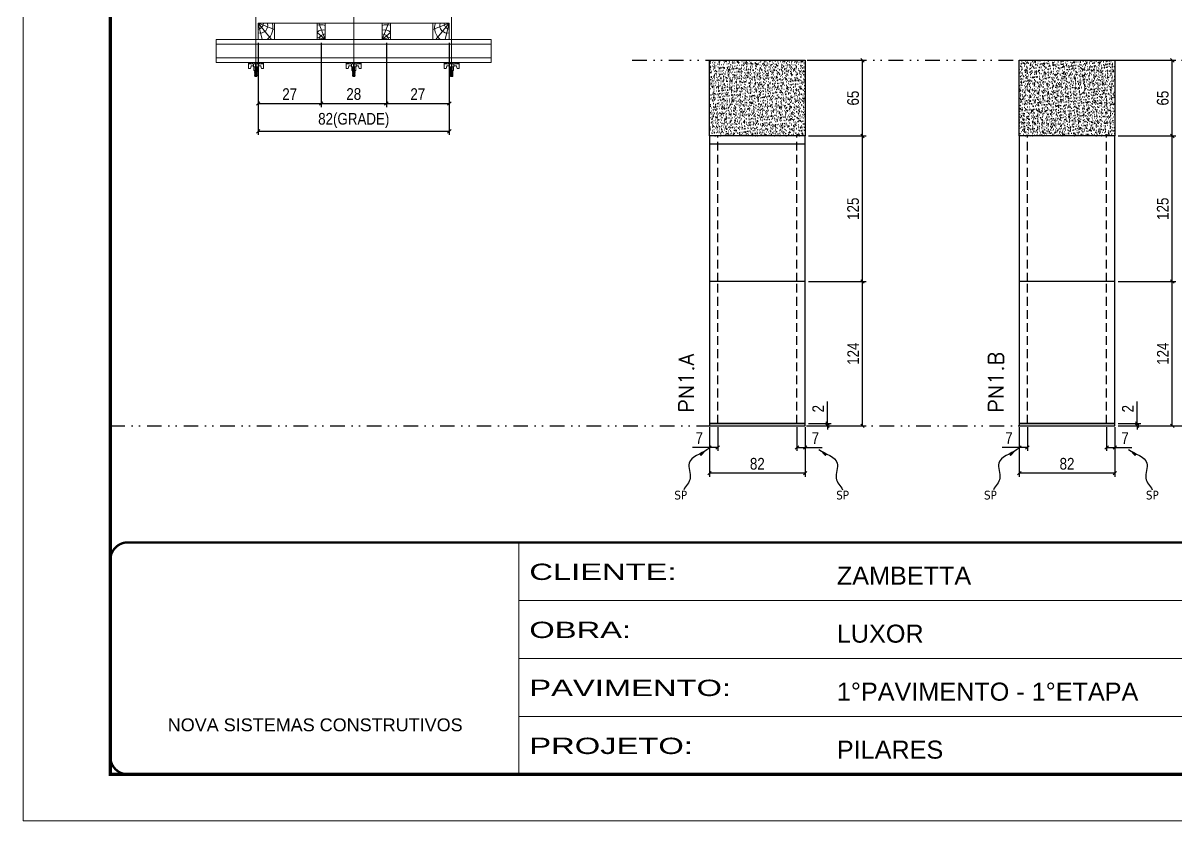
# Model space of a CAD drawing. Extents: x 14400 to 24104, y -21631 to 6985.
# Drawn here: x 15998 to 16988, y -6700 to -6014 of the extents above; entities that cross this region are included whole.
import ezdxf

# ---------------------------------------------------------------- set-up
doc = ezdxf.new("R2010")
doc.units = 0
for name, pattern in [('CONTINUO', [0]), ('DASHED', [0.75, 0.5, -0.25]), ('DIVIDE2', [0.625, 0.25, -0.125, 0, -0.125, 0, -0.125]), ('HIDDEN', [0.375, 0.25, -0.125])]:
    doc.linetypes.add(name, pattern=pattern)
for name, color, linetype in [('COTA', 241, 'Continuous'), ('MEIO_PONT', 93, 'Continuous'), ('Nível', 160, 'Continuous'), ('Painéis', 200, 'Continuous'), ('SARR_2.2x7', 40, 'Continuous'), ('texto', 7, 'Continuous')]:
    doc.layers.add(name, color=color, linetype=linetype)
for name, color, linetype, lineweight in [('Folhas', 255, 'Continuous', 9), ('Hachura', 251, 'Continuous', 9), ('Madeira', 126, 'Continuous', 18), ('Perfil Metálico', 224, 'Continuous', 18), ('SARRAFO DE PRESSAO', 251, 'DASHED', 9), ('Texto Seção', 7, 'Continuous', 15)]:
    doc.layers.add(name, color=color, linetype=linetype, lineweight=lineweight)
doc.styles.add('ARIAL', font='arial.ttf')
doc.styles.add('COTA TECNICA', font='techl___.ttf', dxfattribs={"height": 10})
doc.styles.add('COTA TECNICA 2X', font='techl___.ttf', dxfattribs={"height": 10})
doc.styles.add('COTA TECNICA-50', font='techl___.ttf', dxfattribs={"height": 10})
doc.styles.add('REGUA-120', font='ROMANS.shx', dxfattribs={"height": 15})
doc.styles.get("Standard").update_dxf_attribs({"font": 'arial.ttf'})
doc.styles.add('Tecnologia', font='')
doc.styles.get('Tecnologia').set_extended_font_data('Forgotten Futurist')
doc.dimstyles.new('COTA PAINEL-50', dxfattribs={"dimtxt": 10, "dimasz": 3, "dimexe": 3, "dimexo": 3, "dimgap": 3, "dimtad": 1, "dimdec": 1, "dimzin": 12, "dimdsep": 46, "dimtxsty": 'COTA TECNICA-50', "dimblk1": 'OBLIQUE', "dimblk2": 'OBLIQUE', "dimsah": 1, "dimcen": 0.9, "dimclrd": 4, "dimclre": 4, "dimclrt": 240, "dimadec": 1, "dimazin": 3, "dimtfac": 1, "dimtdec": 1, "dimtmove": 0, "dimatfit": 3, "dimfxl": 1, "dimtolj": 1, "dimtzin": 12, "dimarcsym": 0})
doc.dimstyles.new('PAINEL', dxfattribs={"dimtxt": 10, "dimasz": 3, "dimexe": 3, "dimexo": 3, "dimgap": 3, "dimtad": 1, "dimdec": 1, "dimzin": 12, "dimdsep": 46, "dimtxsty": 'COTA TECNICA', "dimblk1": 'OBLIQUE', "dimblk2": 'OBLIQUE', "dimsah": 1, "dimcen": 0.9, "dimclrd": 4, "dimclre": 4, "dimclrt": 240, "dimadec": 1, "dimazin": 3, "dimtfac": 1, "dimtdec": 1, "dimtmove": 0, "dimatfit": 3, "dimfxl": 1, "dimtolj": 1, "dimtzin": 12, "dimarcsym": 0})
doc.dimstyles.new('SECAO PILAR', dxfattribs={"dimtxt": 10, "dimasz": 3, "dimexe": 3, "dimexo": 3, "dimgap": 3, "dimtad": 1, "dimdec": 1, "dimlfac": 0.5, "dimzin": 12, "dimdsep": 46, "dimtxsty": 'COTA TECNICA 2X', "dimblk1": 'OBLIQUE', "dimblk2": 'OBLIQUE', "dimsah": 1, "dimcen": 0.9, "dimclrd": 256, "dimclre": 256, "dimclrt": 256, "dimadec": 1, "dimazin": 3, "dimtfac": 1, "dimtdec": 1, "dimtmove": 0, "dimatfit": 3, "dimfxl": 1, "dimtolj": 1, "dimtzin": 12, "dimarcsym": 0})
doc.dimstyles.get("Standard").update_dxf_attribs({"dimtxt": 0.18, "dimasz": 0.18, "dimexe": 0.18, "dimexo": 0.0625, "dimgap": 0.09, "dimtad": 0, "dimtih": 1, "dimtoh": 1, "dimdec": 4, "dimzin": 0, "dimdsep": 46, "dimtxsty": 'Standard', "dimcen": 0.09, "dimadec": 0, "dimazin": 0, "dimtfac": 1, "dimtdec": 4, "dimtofl": 0, "dimtmove": 0, "dimatfit": 3, "dimfxl": 1, "dimtolj": 1, "dimtzin": 0, "dimarcsym": 0})

# ---------------------------------------------------------------- blocks, each defined once
blk = doc.blocks.new('9999999999')
at = {"color": 30, "linetype": 'CONTINUO'}
for p, q in [((98564.56, 34230.21), (98564.56, 34429.45)), ((98564.56, 34379.64), (99583.98, 34379.64)), ((98564.56, 34329.83), (99487.98, 34329.83)), ((98564.56, 34280.02), (99487.98, 34280.02))]:
    blk.add_line(p, q, dxfattribs=at)
at = {"color": 30, "linetype": 'CONTINUO', "const_width": 2}
blk.add_lwpolyline([(99583.98, 34230.21), (99583.98, 34414.45, 0.414214), (99568.98, 34429.45), (98228.98, 34429.45, 0.414214), (98213.98, 34414.45), (98213.98, 34245.21, 0.414214), (98228.98, 34230.21), (99583.98, 34230.21)], format="xyb", dxfattribs=at)
at = {"layer": 'Folhas'}
blk.add_lwpolyline([(98138.98, 34190.21), (99623.98, 34190.21), (99623.98, 35240.21), (98138.98, 35240.21)], close=True, dxfattribs=at)
at = {"layer": 'Folhas', "color": 30, "const_width": 3}
blk.add_lwpolyline([(98213.98, 34230.21), (99583.98, 34230.21), (99583.98, 35200.21), (98213.98, 35200.21)], close=True, dxfattribs=at)
at = {"color": 7, "linetype": 'Continuous', "ltscale": 5, "style": 'ARIAL'}
for s, height, p in [('ZAMBETTA', 15.483, (98837.68, 34393.13)), ('LUXOR', 15.483, (98837.68, 34343.32)), ('1°PAVIMENTO - 1°ETAPA', 15.4829, (98837.68, 34293.51)), ('NOVA SISTEMAS CONSTRUTIVOS', 11.0592, (98263.19, 34267.21)), ('PILARES', 15.483, (98837.68, 34243.7))]:
    blk.add_text(s, height=height, dxfattribs=at).set_placement(p)
at = {"layer": 'Folhas', "color": 7, "style": 'Tecnologia', "width": 1.5}
for s, p in [('CLIENTE:', (98573.65, 34397.17)), ('OBRA:', (98573.65, 34347.31)), ('PAVIMENTO:', (98573.65, 34297.5)), ('PROJETO:', (98573.65, 34247.69))]:
    blk.add_text(s, height=14, dxfattribs=at).set_placement(p)
blk = doc.blocks.new('_Oblique')
at = {"color": 0, "linetype": 'ByBlock', "lineweight": -2}
blk.add_line((-0.5, -0.5), (0.5, 0.5), dxfattribs=at)
blk = doc.blocks.new('*D2242')
at = {"layer": 'COTA', "lineweight": -2, "transparency": 16777216}
for p, q in [((16200.39, -6031.36), (16200.39, -6110.31)), ((16364.39, -6031.36), (16364.39, -6110.31)), ((16200.39, -6107.31), (16364.39, -6107.31))]:
    blk.add_line(p, q, dxfattribs=at)
at = {"layer": 'Defpoints', "color": 0, "transparency": 16777216}
for p in [(16200.39, -6028.36), (16364.39, -6028.36), (16364.39, -6107.31)]:
    blk.add_point(p, dxfattribs=at)
at = {"layer": 'COTA', "lineweight": -2, "transparency": 16777216, "xscale": 3, "yscale": 3, "zscale": 3, "rotation": 180}
blk.add_blockref('_Oblique', (16200.39, -6107.31), dxfattribs=at)
at = {"layer": 'COTA', "lineweight": -2, "transparency": 16777216, "xscale": 3, "yscale": 3, "zscale": 3}
blk.add_blockref('_Oblique', (16364.39, -6107.31), dxfattribs=at)
at = {"layer": 'COTA', "transparency": 16777216, "insert": (16282.39, -6098.09), "char_height": 10, "attachment_point": 5, "style": 'COTA TECNICA 2X'}
blk.add_mtext('\\A1;82(GRADE)', dxfattribs=at)
blk = doc.blocks.new('*D2243')
at = {"layer": 'COTA', "lineweight": -2, "transparency": 16777216}
for p, q in [((16310.39, -6031.36), (16310.39, -6086.46)), ((16364.39, -6031.36), (16364.39, -6086.46)), ((16310.39, -6083.46), (16364.39, -6083.46))]:
    blk.add_line(p, q, dxfattribs=at)
at = {"layer": 'Defpoints', "color": 0, "transparency": 16777216}
for p in [(16310.39, -6028.36), (16364.39, -6028.36), (16364.39, -6083.46)]:
    blk.add_point(p, dxfattribs=at)
at = {"layer": 'COTA', "lineweight": -2, "transparency": 16777216, "xscale": 3, "yscale": 3, "zscale": 3, "rotation": 180}
blk.add_blockref('_Oblique', (16310.39, -6083.46), dxfattribs=at)
at = {"layer": 'COTA', "lineweight": -2, "transparency": 16777216, "xscale": 3, "yscale": 3, "zscale": 3}
blk.add_blockref('_Oblique', (16364.39, -6083.46), dxfattribs=at)
at = {"layer": 'COTA', "transparency": 16777216, "insert": (16337.39, -6075.39), "char_height": 10, "attachment_point": 5, "style": 'COTA TECNICA 2X'}
blk.add_mtext('\\A1;27', dxfattribs=at)
blk = doc.blocks.new('*D2244')
at = {"layer": 'COTA', "lineweight": -2, "transparency": 16777216}
for p, q in [((16200.39, -6031.36), (16200.39, -6086.46)), ((16254.39, -6031.36), (16254.39, -6086.46)), ((16200.39, -6083.46), (16254.39, -6083.46))]:
    blk.add_line(p, q, dxfattribs=at)
at = {"layer": 'Defpoints', "color": 0, "transparency": 16777216}
for p in [(16200.39, -6028.36), (16254.39, -6028.36), (16254.39, -6083.46)]:
    blk.add_point(p, dxfattribs=at)
at = {"layer": 'COTA', "lineweight": -2, "transparency": 16777216, "xscale": 3, "yscale": 3, "zscale": 3, "rotation": 180}
blk.add_blockref('_Oblique', (16200.39, -6083.46), dxfattribs=at)
at = {"layer": 'COTA', "lineweight": -2, "transparency": 16777216, "xscale": 3, "yscale": 3, "zscale": 3}
blk.add_blockref('_Oblique', (16254.39, -6083.46), dxfattribs=at)
at = {"layer": 'COTA', "transparency": 16777216, "insert": (16227.39, -6075.39), "char_height": 10, "attachment_point": 5, "style": 'COTA TECNICA 2X'}
blk.add_mtext('\\A1;27', dxfattribs=at)
blk = doc.blocks.new('C')
at = {"layer": 'Hachura', "color": 0}
for p, q in [((0, 3.22), (0, -3.22)), ((0.45, 3.22), (0, 3.22)), ((0.46, 3.16), (0, 3.16)), ((0.46, 3.05), (0, 3.05)), ((0.46, 2.88), (0, 2.88)), ((0, 2.75), (0, -1.16)), ((0.46, 2.65), (0, 2.65)), ((0.46, 2.23), (0, 2.23)), ((0.46, 1.51), (0, 1.51)), ((0.39, 0.49), (0.17, 0.49)), ((0.45, -3.23), (0.45, 3.22)), ((0.45, 3.22), (2.58, 3.22)), ((1.74, 0.97), (0.45, 0.97)), ((1.45, 0.1), (0.45, 0.1)), ((1.35, 1.94), (1.35, 0.96)), ((2.58, 2.39), (1.47, 2.09)), ((1.74, -0.97), (1.74, 0.97)), ((1.74, 0.97), (1.74, 0.84)), ((1.74, 0.97), (1.74, 0.84)), ((1.74, 0.84), (3.35, 0.84)), ((3.35, 0.45), (1.74, 0.45)), ((2.58, 3.22), (2.58, 2.39)), ((3.32, 0.84), (3.32, -0.84)), ((3.35, 0.84), (3.35, -0.84)), ((3.68, 0.45), (3.35, 0.45)), ((3.84, -0.52), (3.35, 0.45)), ((3.35, 0.06), (3.67, -0.57)), ((3.68, 0.45), (4.16, -0.52)), ((3.72, 0.5), (4.25, -0.57)), ((4.37, -0.55), (3.83, 0.53)), ((4.15, 0.45), (3.93, 0.45)), ((4.42, -0.52), (3.93, 0.45)), ((4.15, 0.45), (4.26, 0.45)), ((4.26, 0.45), (4.74, -0.52)), ((4.3, 0.5), (4.83, -0.57)), ((4.95, -0.55), (4.41, 0.53)), ((4.51, 0.45), (4.84, 0.45)), ((5, -0.52), (4.51, 0.45)), ((4.84, 0.45), (5.32, -0.52)), ((4.88, 0.5), (5.41, -0.57)), ((5.53, -0.55), (4.99, 0.53)), ((5.58, -0.52), (5.09, 0.45)), ((5.42, 0.45), (5.09, 0.45)), ((5.58, -0.52), (5.09, 0.45)), ((5.42, 0.45), (5.74, -0.19)), ((5.46, 0.5), (5.74, -0.07)), ((5.74, 0.19), (5.57, 0.53)), ((5.74, 0.32), (5.68, 0.45)), ((5.68, 0.45), (5.74, 0.45)), ((5.74, 0.45), (5.9, 0.29)), ((5.74, 0.45), (5.74, -0.52)), ((5.9, -0.36), (5.9, 0.29)), ((0.45, 0), (0, 0)), ((0.46, -1.52), (0, -1.52)), ((0.46, -2.23), (0, -2.23)), ((0.46, -2.65), (0, -2.65)), ((0.46, -2.88), (0, -2.88)), ((0.46, -3.05), (0, -3.05)), ((0.46, -3.16), (0, -3.16)), ((0, -3.22), (2.57, -3.22)), ((0.08, -0.48), (0.29, -0.48)), ((0.29, -0.48), (0.4, -0.48)), ((0.45, 0), (0.45, -0.97)), ((0.45, -0.16), (1.45, -0.16)), ((0.45, -0.65), (0.45, -0.32)), ((0.45, -3.23), (0.45, -0.65)), ((0.45, -0.97), (1.74, -0.97)), ((1.35, -1.94), (1.35, -0.97)), ((2.58, -2.39), (1.47, -2.1)), ((3.35, -0.32), (1.74, -0.32)), ((3.35, -0.84), (1.74, -0.84)), ((2.58, -3.23), (2.58, -2.39)), ((3.35, -0.07), (3.58, -0.52)), ((3.35, -0.52), (3.58, -0.52)), ((3.84, -0.52), (4.16, -0.52)), ((4.42, -0.52), (4.74, -0.52)), ((4.63, -0.52), (4.74, -0.52)), ((5, -0.52), (5.32, -0.52)), ((5.58, -0.52), (5.74, -0.52)), ((5.74, -0.52), (5.9, -0.36)), ((5.74, -0.52), (5.74, -0.52))]:
    blk.add_line(p, q, dxfattribs=at)
for centre, radius, start, end in [((1.52, 1.94), 0.161, 104.7436, 180), ((1.44, -0.03), 0.129, 272.695, 87.305), ((3.81, 0.39), 0.143, 25.5688, 154.4312), ((4.39, 0.39), 0.143, 25.5688, 154.4312), ((4.97, 0.39), 0.143, 25.5688, 154.4312), ((5.55, 0.39), 0.143, 25.5688, 154.4312), ((0.17, -0.37), 0.174, 221.744, 317.8592), ((1.52, -1.94), 0.161, 180, 255.2564), ((3.71, -0.4), 0.174, 222.1408, 318.256), ((4.29, -0.4), 0.174, 222.1408, 318.256), ((4.87, -0.4), 0.174, 222.1408, 318.256), ((5.45, -0.4), 0.174, 222.1408, 318.256), ((5.61, -0.4), 0.174, 317.8592, 318.256)]:
    blk.add_arc(centre, radius, start, end, dxfattribs=at)
blk = doc.blocks.new('PONTALETE')
at = {"layer": 'Madeira'}
for q in [(2.71, 7), (7, 5.76), (7, 1.74)]:
    blk.add_line((0, 0), q, dxfattribs=at)
blk.add_lwpolyline([(0, 0), (7, 0), (7, 7), (0, 7)], close=True, dxfattribs=at)
for centre, radius, start, end in [((2.04, 0.06), 6.23, 37.2818, 109.0913), ((1.09, 0.9), 3.19, 343.603, 109.9847), ((-0.21, -0.78), 3.09, 14.6322, 86.0383)]:
    blk.add_arc(centre, radius, start, end, dxfattribs=at)
blk = doc.blocks.new('MEIO PONTALETE')
at = {"layer": 'Madeira'}
for q in [(2.71, 7), (3.5, 2.88), (3.5, 0.87)]:
    blk.add_line((0, 0), q, dxfattribs=at)
blk.add_lwpolyline([(0, 0), (3.5, 0), (3.5, 7), (0, 7)], close=True, dxfattribs=at)
for centre, radius, start, end in [((2.04, 0.06), 6.23, 76.4499, 109.0913), ((1.09, 0.9), 3.19, 40.9063, 109.9847), ((-0.21, -0.78), 3.09, 14.6322, 86.0383)]:
    blk.add_arc(centre, radius, start, end, dxfattribs=at)
blk = doc.blocks.new('*D2245')
at = {"layer": 'COTA', "lineweight": -2, "transparency": 16777216}
for p, q in [((16254.39, -6031.36), (16254.39, -6086.46)), ((16310.39, -6031.36), (16310.39, -6086.46)), ((16254.39, -6083.46), (16310.39, -6083.46))]:
    blk.add_line(p, q, dxfattribs=at)
at = {"layer": 'Defpoints', "color": 0, "transparency": 16777216}
for p in [(16254.39, -6028.36), (16310.39, -6028.36), (16310.39, -6083.46)]:
    blk.add_point(p, dxfattribs=at)
at = {"layer": 'COTA', "lineweight": -2, "transparency": 16777216, "xscale": 3, "yscale": 3, "zscale": 3, "rotation": 180}
blk.add_blockref('_Oblique', (16254.39, -6083.46), dxfattribs=at)
at = {"layer": 'COTA', "lineweight": -2, "transparency": 16777216, "xscale": 3, "yscale": 3, "zscale": 3}
blk.add_blockref('_Oblique', (16310.39, -6083.46), dxfattribs=at)
at = {"layer": 'COTA', "transparency": 16777216, "insert": (16282.39, -6075.37), "char_height": 10, "attachment_point": 5, "style": 'COTA TECNICA 2X'}
blk.add_mtext('\\A1;28', dxfattribs=at)
blk = doc.blocks.new('*D2249')
at = {"layer": 'COTA', "color": 4, "lineweight": -2, "transparency": 16777216}
for p, q in [((16587.9, -6361.32), (16587.9, -6403.99)), ((16669.9, -6361.32), (16669.9, -6403.99)), ((16669.9, -6400.99), (16587.9, -6400.99))]:
    blk.add_line(p, q, dxfattribs=at)
at = {"layer": 'Defpoints', "color": 0, "transparency": 16777216}
for p in [(16587.9, -6358.32), (16669.9, -6358.32), (16587.9, -6400.99)]:
    blk.add_point(p, dxfattribs=at)
at = {"layer": 'COTA', "color": 4, "lineweight": -2, "transparency": 16777216, "xscale": 3, "yscale": 3, "zscale": 3, "rotation": 180}
blk.add_blockref('_Oblique', (16587.9, -6400.99), dxfattribs=at)
at = {"layer": 'COTA', "color": 4, "lineweight": -2, "transparency": 16777216, "xscale": 3, "yscale": 3, "zscale": 3}
blk.add_blockref('_Oblique', (16669.9, -6400.99), dxfattribs=at)
at = {"layer": 'COTA', "color": 240, "transparency": 16777216, "insert": (16628.9, -6392.9), "char_height": 10, "attachment_point": 5, "style": 'COTA TECNICA'}
blk.add_mtext('\\A1;82', dxfattribs=at)
blk = doc.blocks.new('*D2250')
at = {"layer": 'COTA', "color": 4, "lineweight": -2, "transparency": 16777216}
for p, q in [((16662.9, -6361.32), (16662.9, -6381.83)), ((16669.9, -6363.32), (16669.9, -6381.83)), ((16662.9, -6378.83), (16669.9, -6378.83)), ((16669.9, -6378.83), (16684.63, -6378.83))]:
    blk.add_line(p, q, dxfattribs=at)
at = {"layer": 'Defpoints', "color": 0, "transparency": 16777216}
for p in [(16662.9, -6358.32), (16669.9, -6360.32), (16669.9, -6378.83)]:
    blk.add_point(p, dxfattribs=at)
at = {"layer": 'COTA', "color": 4, "lineweight": -2, "transparency": 16777216, "xscale": 3, "yscale": 3, "zscale": 3, "rotation": 180}
blk.add_blockref('_Oblique', (16662.9, -6378.83), dxfattribs=at)
at = {"layer": 'COTA', "color": 4, "lineweight": -2, "transparency": 16777216, "xscale": 3, "yscale": 3, "zscale": 3}
blk.add_blockref('_Oblique', (16669.9, -6378.83), dxfattribs=at)
at = {"layer": 'COTA', "color": 240, "transparency": 16777216, "insert": (16678.76, -6370.75), "char_height": 10, "attachment_point": 5, "style": 'COTA TECNICA-50'}
blk.add_mtext('\\A1;7', dxfattribs=at)
blk = doc.blocks.new('*D2251')
at = {"layer": 'COTA', "color": 4, "lineweight": -2, "transparency": 16777216}
for p, q in [((16587.9, -6363.32), (16587.9, -6381.83)), ((16594.9, -6361.32), (16594.9, -6381.83)), ((16587.9, -6378.83), (16573.17, -6378.83)), ((16594.9, -6378.83), (16587.9, -6378.83))]:
    blk.add_line(p, q, dxfattribs=at)
at = {"layer": 'Defpoints', "color": 0, "transparency": 16777216}
for p in [(16587.9, -6360.32), (16594.9, -6358.32), (16587.9, -6378.83)]:
    blk.add_point(p, dxfattribs=at)
at = {"layer": 'COTA', "color": 4, "lineweight": -2, "transparency": 16777216, "xscale": 3, "yscale": 3, "zscale": 3, "rotation": 180}
blk.add_blockref('_Oblique', (16587.9, -6378.83), dxfattribs=at)
at = {"layer": 'COTA', "color": 4, "lineweight": -2, "transparency": 16777216, "xscale": 3, "yscale": 3, "zscale": 3}
blk.add_blockref('_Oblique', (16594.9, -6378.83), dxfattribs=at)
at = {"layer": 'COTA', "color": 240, "transparency": 16777216, "insert": (16579.03, -6370.75), "char_height": 10, "attachment_point": 5, "style": 'COTA TECNICA-50'}
blk.add_mtext('\\A1;7', dxfattribs=at)
blk = doc.blocks.new('*D2252')
at = {"layer": 'COTA', "color": 4, "linetype": 'ByBlock', "lineweight": -2, "transparency": 16777216}
for p, q in [((16672.9, -6236.32), (16722.26, -6236.32)), ((16719.26, -6360.32), (16719.26, -6236.32)), ((16672.9, -6360.32), (16722.26, -6360.32))]:
    blk.add_line(p, q, dxfattribs=at)
at = {"layer": 'Defpoints', "color": 0, "linetype": 'ByBlock', "transparency": 16777216}
for p in [(16669.9, -6236.32), (16719.26, -6236.32), (16669.9, -6360.32)]:
    blk.add_point(p, dxfattribs=at)
at = {"layer": 'COTA', "color": 4, "linetype": 'ByBlock', "lineweight": -2, "transparency": 16777216, "xscale": 3, "yscale": 3, "zscale": 3}
for p, rotation in [((16719.26, -6236.32), 90), ((16719.26, -6360.32), 270)]:
    blk.add_blockref('_Oblique', p, dxfattribs=dict(at, rotation=rotation))
at = {"layer": 'COTA', "color": 240, "linetype": 'ByBlock', "transparency": 16777216, "insert": (16711.19, -6298.32), "char_height": 10, "attachment_point": 5, "rotation": 90, "style": 'COTA TECNICA'}
blk.add_mtext('\\A1;124', dxfattribs=at)
blk = doc.blocks.new('*D2253')
at = {"layer": 'COTA', "color": 4, "lineweight": -2, "transparency": 16777216}
for p, q in [((16689.16, -6358.32), (16689.16, -6339.51)), ((16672.9, -6358.32), (16692.16, -6358.32)), ((16672.9, -6360.32), (16692.16, -6360.32)), ((16689.16, -6360.32), (16689.16, -6358.32)), ((16689.16, -6360.32), (16689.16, -6363.32))]:
    blk.add_line(p, q, dxfattribs=at)
at = {"layer": 'Defpoints', "color": 0, "transparency": 16777216}
for p in [(16669.9, -6358.32), (16669.9, -6360.32), (16689.16, -6360.32)]:
    blk.add_point(p, dxfattribs=at)
at = {"layer": 'COTA', "color": 4, "lineweight": -2, "transparency": 16777216, "xscale": 3, "yscale": 3, "zscale": 3}
for p, rotation in [((16689.16, -6358.32), 270), ((16689.16, -6360.32), 90)]:
    blk.add_blockref('_Oblique', p, dxfattribs=dict(at, rotation=rotation))
at = {"layer": 'COTA', "color": 240, "transparency": 16777216, "insert": (16681.16, -6345.57), "char_height": 10, "attachment_point": 5, "rotation": 90, "style": 'COTA TECNICA-50'}
blk.add_mtext('\\A1;2', dxfattribs=at)
blk = doc.blocks.new('*D2254')
at = {"layer": 'COTA', "color": 4, "linetype": 'ByBlock', "lineweight": -2, "transparency": 16777216}
for p, q in [((16672.9, -6236.32), (16722.26, -6236.32)), ((16719.26, -6360.32), (16719.26, -6236.32)), ((16672.9, -6360.32), (16722.26, -6360.32))]:
    blk.add_line(p, q, dxfattribs=at)
at = {"layer": 'Defpoints', "color": 0, "linetype": 'ByBlock', "transparency": 16777216}
for p in [(16669.9, -6236.32), (16719.26, -6236.32), (16669.9, -6360.32)]:
    blk.add_point(p, dxfattribs=at)
at = {"layer": 'COTA', "color": 4, "linetype": 'ByBlock', "lineweight": -2, "transparency": 16777216, "xscale": 3, "yscale": 3, "zscale": 3}
for p, rotation in [((16719.26, -6236.32), 90), ((16719.26, -6360.32), 270)]:
    blk.add_blockref('_Oblique', p, dxfattribs=dict(at, rotation=rotation))
at = {"layer": 'COTA', "color": 240, "linetype": 'ByBlock', "transparency": 16777216, "insert": (16711.19, -6298.32), "char_height": 10, "attachment_point": 5, "rotation": 90, "style": 'COTA TECNICA'}
blk.add_mtext('\\A1;124', dxfattribs=at)
blk = doc.blocks.new('*D2255')
at = {"layer": 'COTA', "color": 4, "lineweight": -2, "transparency": 16777216}
for p, q in [((16672.9, -6111.32), (16722.26, -6111.32)), ((16719.26, -6236.32), (16719.26, -6111.32)), ((16672.9, -6236.32), (16722.26, -6236.32))]:
    blk.add_line(p, q, dxfattribs=at)
at = {"layer": 'Defpoints', "color": 0, "transparency": 16777216}
for p in [(16669.9, -6111.32), (16719.26, -6111.32), (16669.9, -6236.32)]:
    blk.add_point(p, dxfattribs=at)
at = {"layer": 'COTA', "color": 4, "lineweight": -2, "transparency": 16777216, "xscale": 3, "yscale": 3, "zscale": 3}
for p, rotation in [((16719.26, -6111.32), 90), ((16719.26, -6236.32), 270)]:
    blk.add_blockref('_Oblique', p, dxfattribs=dict(at, rotation=rotation))
at = {"layer": 'COTA', "color": 240, "transparency": 16777216, "insert": (16711.15, -6173.82), "char_height": 10, "attachment_point": 5, "rotation": 90, "style": 'COTA TECNICA'}
blk.add_mtext('\\A1;125', dxfattribs=at)
blk = doc.blocks.new('*D2256')
at = {"layer": 'COTA', "color": 4, "lineweight": -2, "transparency": 16777216}
for p, q in [((16672.9, -6046.32), (16722.26, -6046.32)), ((16719.26, -6111.32), (16719.26, -6046.32)), ((16672.9, -6111.32), (16722.26, -6111.32))]:
    blk.add_line(p, q, dxfattribs=at)
at = {"layer": 'Defpoints', "color": 0, "transparency": 16777216}
for p in [(16669.9, -6046.32), (16719.26, -6046.32), (16669.9, -6111.32)]:
    blk.add_point(p, dxfattribs=at)
at = {"layer": 'COTA', "color": 4, "lineweight": -2, "transparency": 16777216, "xscale": 3, "yscale": 3, "zscale": 3}
for p, rotation in [((16719.26, -6046.32), 90), ((16719.26, -6111.32), 270)]:
    blk.add_blockref('_Oblique', p, dxfattribs=dict(at, rotation=rotation))
at = {"layer": 'COTA', "color": 240, "transparency": 16777216, "insert": (16711.15, -6078.82), "char_height": 10, "attachment_point": 5, "rotation": 90, "style": 'COTA TECNICA'}
blk.add_mtext('\\A1;65', dxfattribs=at)
blk = doc.blocks.new('*D2257')
at = {"layer": 'COTA', "color": 4, "lineweight": -2, "transparency": 16777216}
for p, q in [((16853.78, -6361.32), (16853.78, -6403.99)), ((16935.78, -6361.32), (16935.78, -6403.99)), ((16935.78, -6400.99), (16853.78, -6400.99))]:
    blk.add_line(p, q, dxfattribs=at)
at = {"layer": 'Defpoints', "color": 0, "transparency": 16777216}
for p in [(16853.78, -6358.32), (16935.78, -6358.32), (16853.78, -6400.99)]:
    blk.add_point(p, dxfattribs=at)
at = {"layer": 'COTA', "color": 4, "lineweight": -2, "transparency": 16777216, "xscale": 3, "yscale": 3, "zscale": 3, "rotation": 180}
blk.add_blockref('_Oblique', (16853.78, -6400.99), dxfattribs=at)
at = {"layer": 'COTA', "color": 4, "lineweight": -2, "transparency": 16777216, "xscale": 3, "yscale": 3, "zscale": 3}
blk.add_blockref('_Oblique', (16935.78, -6400.99), dxfattribs=at)
at = {"layer": 'COTA', "color": 240, "transparency": 16777216, "insert": (16894.78, -6392.9), "char_height": 10, "attachment_point": 5, "style": 'COTA TECNICA'}
blk.add_mtext('\\A1;82', dxfattribs=at)
blk = doc.blocks.new('*D2258')
at = {"layer": 'COTA', "color": 4, "lineweight": -2, "transparency": 16777216}
for p, q in [((16928.78, -6361.32), (16928.78, -6381.83)), ((16935.78, -6363.32), (16935.78, -6381.83)), ((16928.78, -6378.83), (16935.78, -6378.83)), ((16935.78, -6378.83), (16950.51, -6378.83))]:
    blk.add_line(p, q, dxfattribs=at)
at = {"layer": 'Defpoints', "color": 0, "transparency": 16777216}
for p in [(16928.78, -6358.32), (16935.78, -6360.32), (16935.78, -6378.83)]:
    blk.add_point(p, dxfattribs=at)
at = {"layer": 'COTA', "color": 4, "lineweight": -2, "transparency": 16777216, "xscale": 3, "yscale": 3, "zscale": 3, "rotation": 180}
blk.add_blockref('_Oblique', (16928.78, -6378.83), dxfattribs=at)
at = {"layer": 'COTA', "color": 4, "lineweight": -2, "transparency": 16777216, "xscale": 3, "yscale": 3, "zscale": 3}
blk.add_blockref('_Oblique', (16935.78, -6378.83), dxfattribs=at)
at = {"layer": 'COTA', "color": 240, "transparency": 16777216, "insert": (16944.64, -6370.75), "char_height": 10, "attachment_point": 5, "style": 'COTA TECNICA-50'}
blk.add_mtext('\\A1;7', dxfattribs=at)
blk = doc.blocks.new('*D2259')
at = {"layer": 'COTA', "color": 4, "lineweight": -2, "transparency": 16777216}
for p, q in [((16853.78, -6363.32), (16853.78, -6381.83)), ((16860.78, -6361.32), (16860.78, -6381.83)), ((16853.78, -6378.83), (16839.05, -6378.83)), ((16860.78, -6378.83), (16853.78, -6378.83))]:
    blk.add_line(p, q, dxfattribs=at)
at = {"layer": 'Defpoints', "color": 0, "transparency": 16777216}
for p in [(16853.78, -6360.32), (16860.78, -6358.32), (16853.78, -6378.83)]:
    blk.add_point(p, dxfattribs=at)
at = {"layer": 'COTA', "color": 4, "lineweight": -2, "transparency": 16777216, "xscale": 3, "yscale": 3, "zscale": 3, "rotation": 180}
blk.add_blockref('_Oblique', (16853.78, -6378.83), dxfattribs=at)
at = {"layer": 'COTA', "color": 4, "lineweight": -2, "transparency": 16777216, "xscale": 3, "yscale": 3, "zscale": 3}
blk.add_blockref('_Oblique', (16860.78, -6378.83), dxfattribs=at)
at = {"layer": 'COTA', "color": 240, "transparency": 16777216, "insert": (16844.91, -6370.75), "char_height": 10, "attachment_point": 5, "style": 'COTA TECNICA-50'}
blk.add_mtext('\\A1;7', dxfattribs=at)
blk = doc.blocks.new('*D2260')
at = {"layer": 'COTA', "color": 4, "linetype": 'ByBlock', "lineweight": -2, "transparency": 16777216}
for p, q in [((16938.78, -6236.32), (16988.15, -6236.32)), ((16985.15, -6360.32), (16985.15, -6236.32)), ((16938.78, -6360.32), (16988.15, -6360.32))]:
    blk.add_line(p, q, dxfattribs=at)
at = {"layer": 'Defpoints', "color": 0, "linetype": 'ByBlock', "transparency": 16777216}
for p in [(16935.78, -6236.32), (16985.15, -6236.32), (16935.78, -6360.32)]:
    blk.add_point(p, dxfattribs=at)
at = {"layer": 'COTA', "color": 4, "linetype": 'ByBlock', "lineweight": -2, "transparency": 16777216, "xscale": 3, "yscale": 3, "zscale": 3}
for p, rotation in [((16985.15, -6236.32), 90), ((16985.15, -6360.32), 270)]:
    blk.add_blockref('_Oblique', p, dxfattribs=dict(at, rotation=rotation))
at = {"layer": 'COTA', "color": 240, "linetype": 'ByBlock', "transparency": 16777216, "insert": (16977.07, -6298.32), "char_height": 10, "attachment_point": 5, "rotation": 90, "style": 'COTA TECNICA'}
blk.add_mtext('\\A1;124', dxfattribs=at)
blk = doc.blocks.new('*D2261')
at = {"layer": 'COTA', "color": 4, "lineweight": -2, "transparency": 16777216}
for p, q in [((16955.04, -6358.32), (16955.04, -6339.51)), ((16938.78, -6358.32), (16958.04, -6358.32)), ((16938.78, -6360.32), (16958.04, -6360.32)), ((16955.04, -6360.32), (16955.04, -6358.32)), ((16955.04, -6360.32), (16955.04, -6363.32))]:
    blk.add_line(p, q, dxfattribs=at)
at = {"layer": 'Defpoints', "color": 0, "transparency": 16777216}
for p in [(16935.78, -6358.32), (16935.78, -6360.32), (16955.04, -6360.32)]:
    blk.add_point(p, dxfattribs=at)
at = {"layer": 'COTA', "color": 4, "lineweight": -2, "transparency": 16777216, "xscale": 3, "yscale": 3, "zscale": 3}
for p, rotation in [((16955.04, -6358.32), 270), ((16955.04, -6360.32), 90)]:
    blk.add_blockref('_Oblique', p, dxfattribs=dict(at, rotation=rotation))
at = {"layer": 'COTA', "color": 240, "transparency": 16777216, "insert": (16947.04, -6345.57), "char_height": 10, "attachment_point": 5, "rotation": 90, "style": 'COTA TECNICA-50'}
blk.add_mtext('\\A1;2', dxfattribs=at)
blk = doc.blocks.new('*D2262')
at = {"layer": 'COTA', "color": 4, "linetype": 'ByBlock', "lineweight": -2, "transparency": 16777216}
for p, q in [((16938.78, -6236.32), (16988.15, -6236.32)), ((16985.15, -6360.32), (16985.15, -6236.32)), ((16938.78, -6360.32), (16988.15, -6360.32))]:
    blk.add_line(p, q, dxfattribs=at)
at = {"layer": 'Defpoints', "color": 0, "linetype": 'ByBlock', "transparency": 16777216}
for p in [(16935.78, -6236.32), (16985.15, -6236.32), (16935.78, -6360.32)]:
    blk.add_point(p, dxfattribs=at)
at = {"layer": 'COTA', "color": 4, "linetype": 'ByBlock', "lineweight": -2, "transparency": 16777216, "xscale": 3, "yscale": 3, "zscale": 3}
for p, rotation in [((16985.15, -6236.32), 90), ((16985.15, -6360.32), 270)]:
    blk.add_blockref('_Oblique', p, dxfattribs=dict(at, rotation=rotation))
at = {"layer": 'COTA', "color": 240, "linetype": 'ByBlock', "transparency": 16777216, "insert": (16977.07, -6298.32), "char_height": 10, "attachment_point": 5, "rotation": 90, "style": 'COTA TECNICA'}
blk.add_mtext('\\A1;124', dxfattribs=at)
blk = doc.blocks.new('*D2263')
at = {"layer": 'COTA', "color": 4, "lineweight": -2, "transparency": 16777216}
for p, q in [((16938.78, -6111.32), (16988.15, -6111.32)), ((16985.15, -6236.32), (16985.15, -6111.32)), ((16938.78, -6236.32), (16988.15, -6236.32))]:
    blk.add_line(p, q, dxfattribs=at)
at = {"layer": 'Defpoints', "color": 0, "transparency": 16777216}
for p in [(16935.78, -6111.32), (16985.15, -6111.32), (16935.78, -6236.32)]:
    blk.add_point(p, dxfattribs=at)
at = {"layer": 'COTA', "color": 4, "lineweight": -2, "transparency": 16777216, "xscale": 3, "yscale": 3, "zscale": 3}
for p, rotation in [((16985.15, -6111.32), 90), ((16985.15, -6236.32), 270)]:
    blk.add_blockref('_Oblique', p, dxfattribs=dict(at, rotation=rotation))
at = {"layer": 'COTA', "color": 240, "transparency": 16777216, "insert": (16977.04, -6173.82), "char_height": 10, "attachment_point": 5, "rotation": 90, "style": 'COTA TECNICA'}
blk.add_mtext('\\A1;125', dxfattribs=at)
blk = doc.blocks.new('*D2264')
at = {"layer": 'COTA', "color": 4, "lineweight": -2, "transparency": 16777216}
for p, q in [((16938.78, -6046.32), (16988.15, -6046.32)), ((16985.15, -6111.32), (16985.15, -6046.32)), ((16938.78, -6111.32), (16988.15, -6111.32))]:
    blk.add_line(p, q, dxfattribs=at)
at = {"layer": 'Defpoints', "color": 0, "transparency": 16777216}
for p in [(16935.78, -6046.32), (16985.15, -6046.32), (16935.78, -6111.32)]:
    blk.add_point(p, dxfattribs=at)
at = {"layer": 'COTA', "color": 4, "lineweight": -2, "transparency": 16777216, "xscale": 3, "yscale": 3, "zscale": 3}
for p, rotation in [((16985.15, -6046.32), 90), ((16985.15, -6111.32), 270)]:
    blk.add_blockref('_Oblique', p, dxfattribs=dict(at, rotation=rotation))
at = {"layer": 'COTA', "color": 240, "transparency": 16777216, "insert": (16977.04, -6078.82), "char_height": 10, "attachment_point": 5, "rotation": 90, "style": 'COTA TECNICA'}
blk.add_mtext('\\A1;65', dxfattribs=at)

msp = doc.modelspace()

# ---------------------------------------------------------------- hatches: boundary and pattern name
at = {"layer": 'COTA'}
h = msp.add_hatch(dxfattribs=at)
h.set_pattern_fill('AR-CONC', color=256, scale=0.03)
h.set_pattern_definition([(50, (-3145.9843, 0), (5.4655401, -0.4781726), [0.5715, -6.2865]), (355, (-3145.9843, 0), (-1.0573026, 5.7317054), [0.4572, -5.0292175]), (100.451445, (-3145.529, -0.04), (4.4082374, 5.2535326), [0.4857003, -5.3427073]), (46.1842, (-3145.984, 1.524), (8.1323712, -1.2612698), [0.85725, -9.42975]), (96.635558, (-3145.3066, 1.419), (7.122124, 7.4227837), [0.7285507, -8.0140682]), (351.18415, (-3145.984, 1.524), (7.122124, 7.4227837), [0.685799, -7.543792]), (21, (-3145.2223, 1.143), (4.5484317, -3.0679559), [0.5715, -6.2865]), (326, (-3145.2223, 1.143), (1.8540609, 5.525639), [0.4572, -5.0292]), (71.451445, (-3144.843, 0.8873), (6.4024926, 2.457683), [0.4857003, -5.3426981]), (37.5, (-3145.9843, 0), (0.0926581, 2.53665117), [0, -4.96824, 0, -5.1054, 0, -5.04825]), (7.5, (-3145.9843, 0), (2.00458988, 3.00541724), [0, -2.91084, 0, -4.85394, 0, -1.92405]), (327.5, (-3147.6835, 0), (4.06771786, -0.17186232), [0, -1.905, 0, -5.9436, 0, -7.8867]), (317.5, (-3148.4455, 0), (4.44387544, 0.76279473), [0, -2.4765, 0, -3.94716, 0, -5.6007])])
h.paths.add_polyline_path([(16669.9, -6111.32), (16669.9, -6046.32), (16587.9, -6046.32), (16587.9, -6111.32)])
h = msp.add_hatch(dxfattribs=at)
h.set_pattern_fill('AR-CONC', color=256, scale=0.03)
h.set_pattern_definition([(50, (-3170, 0), (5.4655401, -0.4781726), [0.5715, -6.2865]), (355, (-3170, 0), (-1.0573026, 5.7317054), [0.4572, -5.0292175]), (100.451445, (-3169.5445, -0.04), (4.4082374, 5.2535326), [0.4857003, -5.3427073]), (46.1842, (-3170, 1.524), (8.1323712, -1.2612698), [0.85725, -9.42975]), (96.635558, (-3169.322, 1.419), (7.122124, 7.4227837), [0.7285507, -8.0140682]), (351.18415, (-3170, 1.524), (7.122124, 7.4227837), [0.685799, -7.543792]), (21, (-3169.238, 1.143), (4.5484317, -3.0679559), [0.5715, -6.2865]), (326, (-3169.238, 1.143), (1.8540609, 5.525639), [0.4572, -5.0292]), (71.451445, (-3168.859, 0.8873), (6.4024926, 2.4576831), [0.4857003, -5.3426981]), (37.5, (-3170, 0), (0.0926581, 2.53665117), [0, -4.96824, 0, -5.1054, 0, -5.04825]), (7.5, (-3170, 0), (2.00458988, 3.00541724), [0, -2.91084, 0, -4.85394, 0, -1.92405]), (327.5, (-3171.6993, 0), (4.06771786, -0.17186232), [0, -1.905, 0, -5.9436, 0, -7.8867]), (317.5, (-3172.4613, 0), (4.44387544, 0.76279473), [0, -2.4765, 0, -3.94716, 0, -5.6007])])
h.paths.add_polyline_path([(16853.78, -6046.32), (16853.78, -6111.32), (16935.78, -6111.32), (16935.78, -6046.32)])

# ---------------------------------------------------------------- linework, layer by layer
for p, q in [((16587.9, -6111.32), (16587.9, -6046.32)), ((16587.9, -6046.32), (16669.9, -6046.32)), ((16669.9, -6046.32), (16669.9, -6111.32)), ((16853.78, -6111.32), (16853.78, -6046.32)), ((16853.78, -6046.32), (16935.78, -6046.32)), ((16935.78, -6046.32), (16935.78, -6111.32))]:
    msp.add_line(p, q, dxfattribs=at)
at = {"layer": 'Hachura'}
for p, q in [((16198.39, -6059.16), (16198.39, -5927.36)), ((16282.39, -6059.16), (16282.4, -5927.36)), ((16366.4, -6059.16), (16366.4, -5927.36))]:
    msp.add_line(p, q, dxfattribs=at)
at = {"layer": 'Madeira'}
msp.add_lwpolyline([(16364.39, -6014.36), (16364.39, -6028.36), (16200.39, -6028.36), (16200.39, -6014.36)], close=True, dxfattribs=at)
at = {"layer": 'Nível', "color": 4, "linetype": 'DIVIDE2', "ltscale": 50}
for p, q in [((16521.45, -6046.32), (17443.47, -6046.32)), ((16073.47, -6360.32), (17443.47, -6360.32)), ((16073.47, -6360.32), (17443.47, -6360.32))]:
    msp.add_line(p, q, dxfattribs=at)
at = {"layer": 'Painéis'}
for p, q in [((16587.9, -6111.32), (16587.9, -6358.32)), ((16669.9, -6111.32), (16587.9, -6111.32)), ((16669.9, -6358.32), (16669.9, -6111.32)), ((16853.78, -6111.32), (16853.78, -6358.32)), ((16935.78, -6111.32), (16853.78, -6111.32)), ((16935.78, -6358.32), (16935.78, -6111.32)), ((16669.9, -6236.32), (16587.9, -6236.32)), ((16935.78, -6236.32), (16853.78, -6236.32)), ((16587.9, -6358.32), (16669.9, -6358.32)), ((16853.78, -6358.32), (16935.78, -6358.32))]:
    msp.add_line(p, q, dxfattribs=at)
for points in [[(16669.9, -6358.32), (16587.9, -6358.32), (16587.9, -6360.32), (16669.9, -6360.32)], [(16935.78, -6358.32), (16853.78, -6358.32), (16853.78, -6360.32), (16935.78, -6360.32)]]:
    msp.add_lwpolyline(points, close=True, dxfattribs=at)
at = {"layer": 'Perfil Metálico'}
for points in [[(16400.39, -6048.36), (16400.39, -6028.36), (16164.39, -6028.36), (16164.39, -6048.36)], [(16164.39, -6032.36), (16164.39, -6044.36), (16400.39, -6044.36), (16400.39, -6032.36)]]:
    msp.add_lwpolyline(points, close=True, dxfattribs=at)
at = {"layer": 'SARR_2.2x7', "linetype": 'HIDDEN', "ltscale": 30}
for p, q in [((16594.9, -6236.32), (16594.9, -6111.32)), ((16662.9, -6236.32), (16662.9, -6111.32)), ((16860.78, -6236.32), (16860.78, -6111.32)), ((16928.78, -6236.32), (16928.78, -6111.32)), ((16594.9, -6358.32), (16594.9, -6236.32)), ((16662.9, -6358.32), (16662.9, -6236.32)), ((16860.78, -6358.32), (16860.78, -6236.32)), ((16928.78, -6358.32), (16928.78, -6236.32))]:
    msp.add_line(p, q, dxfattribs=at)
at = {"layer": 'SARR_2.2x7'}
msp.add_line((16669.9, -6118.32), (16587.9, -6118.32), dxfattribs=at)

# ---------------------------------------------------------------- block references
at = {"layer": 'Hachura', "linetype": 'Continuous', "yscale": 2, "zscale": 2}
for p, xscale, rotation in [((16198.39, -6048.36), 2, 269.9999999999999), ((16282.39, -6048.36), -2, 90), ((16366.39, -6048.36), -2, 90)]:
    msp.add_blockref('C', p, dxfattribs=dict(at, xscale=xscale, rotation=rotation))
at = {"layer": 'MEIO_PONT', "yscale": 2, "zscale": 2}
for p, xscale, rotation in [((16200.39, -6014.36), 2, 269.9999999999999), ((16364.39, -6014.36), -2, 90)]:
    msp.add_blockref('PONTALETE', p, dxfattribs=dict(at, xscale=xscale, rotation=rotation))
at = {"layer": 'MEIO_PONT', "yscale": 1.999999997962732, "zscale": 1.999999997962732}
for p, xscale in [((16257.89, -6028.36), -1.999999997962732), ((16306.89, -6028.36), 1.999999997962732)]:
    msp.add_blockref('MEIO PONTALETE', p, dxfattribs=dict(at, xscale=xscale))
at = {"layer": 'SARRAFO DE PRESSAO', "color": 6, "linetype": 'ByBlock'}
msp.add_blockref('9999999999', (-82140.51, -40889.8), dxfattribs=at)

# ---------------------------------------------------------------- texts
at = {"layer": 'texto', "color": 0, "char_height": 7.5, "attachment_point": 5}
for insert in [(16563.12, -6419.81), (16702.14, -6419.81), (16829, -6419.81), (16968.03, -6419.81)]:
    msp.add_mtext('{\\fTahoma|b0|i0|c0|p34;\\C4;SP}', dxfattribs=dict(at, insert=insert))
at = {"layer": 'Texto Seção', "char_height": 13, "width": 285.3299, "attachment_point": 7, "rotation": 90, "style": 'REGUA-120'}
for s, insert in [('PN1.A', (16574.43, -6349.06)), ('PN1.B', (16840.31, -6349.06))]:
    msp.add_mtext(s, dxfattribs=dict(at, insert=insert))

# ---------------------------------------------------------------- dimensions: what is measured, and where the dimension line sits
at = {"layer": 'COTA'}
dim = msp.add_linear_dim(base=(16364.39, -6107.31), p1=(16200.39, -6028.36), p2=(16364.39, -6028.36), text='<>(GRADE)', dimstyle='SECAO PILAR', dxfattribs=at)
dim.commit()
dim.dimension.update_dxf_attribs({"geometry": '*D2242', "text_midpoint": (16282.39, -6098.09)})
for base, p1, p2, dimstyle, picture, middle in [((16254.39, -6083.46), (16200.39, -6028.36), (16254.39, -6028.36), 'SECAO PILAR', '*D2244', (16227.39, -6075.39)), ((16310.39, -6083.46), (16254.39, -6028.36), (16310.39, -6028.36), 'SECAO PILAR', '*D2245', (16282.39, -6075.37)), ((16364.39, -6083.46), (16310.39, -6028.36), (16364.39, -6028.36), 'SECAO PILAR', '*D2243', (16337.39, -6075.39)), ((16669.9, -6378.83), (16662.9, -6358.32), (16669.9, -6360.32), 'COTA PAINEL-50', '*D2250', (16678.76, -6370.75)), ((16935.78, -6378.83), (16928.78, -6358.32), (16935.78, -6360.32), 'COTA PAINEL-50', '*D2258', (16944.64, -6370.75))]:
    dim = msp.add_linear_dim(base=base, p1=p1, p2=p2, dimstyle=dimstyle, dxfattribs=at)
    dim.commit()
    dim.dimension.update_dxf_attribs({"geometry": picture, "text_midpoint": middle})
for base, p1, p2, angle, dimstyle, picture, middle in [((16719.26, -6046.32), (16669.9, -6111.32), (16669.9, -6046.32), 90, 'PAINEL', '*D2256', (16711.15, -6078.82)), ((16985.15, -6046.32), (16935.78, -6111.32), (16935.78, -6046.32), 90, 'PAINEL', '*D2264', (16977.04, -6078.82)), ((16719.26, -6111.32), (16669.9, -6236.32), (16669.9, -6111.32), 90, 'PAINEL', '*D2255', (16711.15, -6173.82)), ((16985.15, -6111.32), (16935.78, -6236.32), (16935.78, -6111.32), 90, 'PAINEL', '*D2263', (16977.04, -6173.82)), ((16587.9, -6378.83), (16594.9, -6358.32), (16587.9, -6360.32), 180, 'COTA PAINEL-50', '*D2251', (16579.03, -6370.75)), ((16853.78, -6378.83), (16860.78, -6358.32), (16853.78, -6360.32), 180, 'COTA PAINEL-50', '*D2259', (16844.91, -6370.75))]:
    dim = msp.add_linear_dim(base=base, p1=p1, p2=p2, angle=angle, dimstyle=dimstyle, dxfattribs=at)
    dim.commit()
    dim.dimension.update_dxf_attribs({"geometry": picture, "text_midpoint": middle})
at = {"layer": 'COTA', "linetype": 'ByBlock'}
for p1, p2, picture, middle in [((16669.9, -6360.32), (16669.9, -6236.32), '*D2252', (16711.19, -6298.32)), ((16669.9, -6360.32), (16669.9, -6236.32), '*D2254', (16711.19, -6298.32)), ((16935.78, -6360.32), (16935.78, -6236.32), '*D2260', (16977.07, -6298.32)), ((16935.78, -6360.32), (16935.78, -6236.32), '*D2262', (16977.07, -6298.32))]:
    dim = msp.add_aligned_dim(p1=p1, p2=p2, distance=-49.37, dimstyle='PAINEL', dxfattribs=at)
    dim.commit()
    dim.dimension.update_dxf_attribs({"geometry": picture, "text_midpoint": middle})
at = {"layer": 'COTA'}
for base, p1, p2, picture, middle in [((16689.16, -6360.32), (16669.9, -6358.32), (16669.9, -6360.32), '*D2253', (16689.16, -6345.57)), ((16955.04, -6360.32), (16935.78, -6358.32), (16935.78, -6360.32), '*D2261', (16955.04, -6345.57))]:
    dim = msp.add_linear_dim(base=base, p1=p1, p2=p2, angle=90, dimstyle='COTA PAINEL-50', dxfattribs=at)
    dim.commit()
    dim.dimension.update_dxf_attribs({"geometry": picture, "text_midpoint": middle, "dimtype": 160})
for base, p1, p2, picture, middle in [((16587.9, -6400.99), (16669.9, -6358.32), (16587.9, -6358.32), '*D2249', (16628.9, -6392.9)), ((16853.78, -6400.99), (16935.78, -6358.32), (16853.78, -6358.32), '*D2257', (16894.78, -6392.9))]:
    dim = msp.add_linear_dim(base=base, p1=p1, p2=p2, angle=180, dimstyle='PAINEL', override={"dimarcsym": 2}, dxfattribs=at)
    dim.commit()
    dim.dimension.update_dxf_attribs({"geometry": picture, "text_midpoint": middle})

# ---------------------------------------------------------------- leaders
at = {"layer": 'COTA', "path_type": 1}
for points in [[(16586.07, -6380.5), (16570.28, -6392.33), (16571.21, -6405.34), (16565.66, -6415.12)], [(16681.73, -6380.5), (16697.51, -6392.33), (16696.59, -6405.34), (16702.14, -6415.12)], [(16851.95, -6380.5), (16836.16, -6392.33), (16837.09, -6405.34), (16831.54, -6415.12)], [(16947.61, -6380.5), (16963.39, -6392.33), (16962.47, -6405.34), (16968.02, -6415.12)]]:
    msp.add_leader(points, dimstyle='Standard', override={"dimasz": 8}, dxfattribs=at)

doc.saveas('drawing.dxf')
